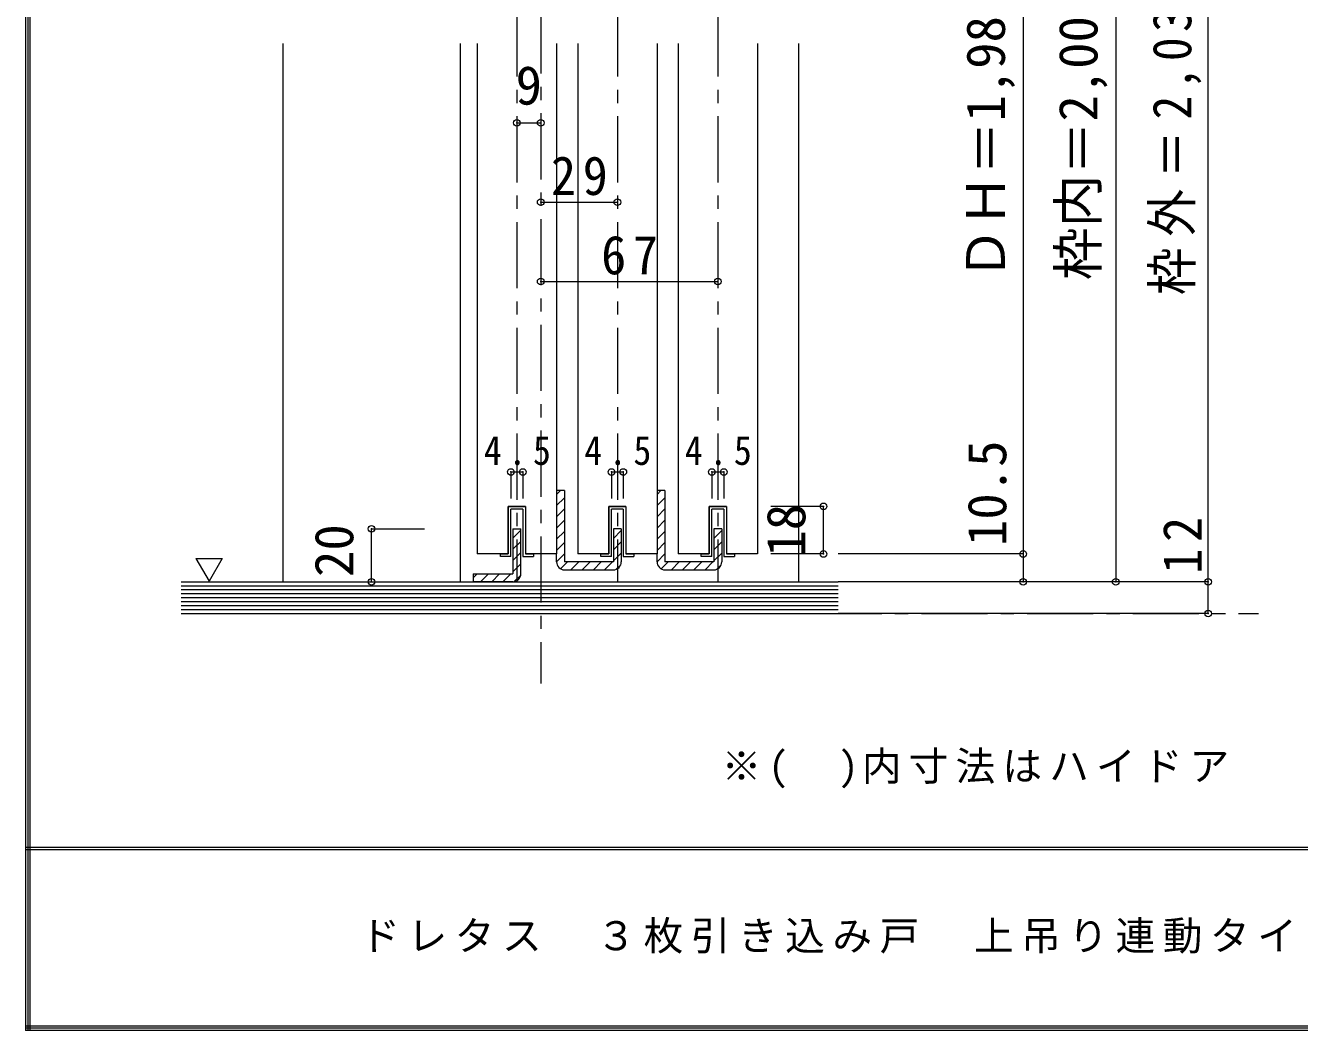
# Model space of a CAD drawing. Units: millimetres at full size, sheet at 1:5. Extents: x -973 to 977, y -718 to 696.
# Drawn here: x -973.3 to -491.4, y -700.8 to -320.8 of the extents above; entities that cross this region are included whole.
import ezdxf
from ezdxf.enums import TextEntityAlignment as Align

# ---------------------------------------------------------------- set-up
doc = ezdxf.new("R2010")
doc.units = ezdxf.units.MM
doc.header["$LTSCALE"] = 5
doc.header["$PDMODE"] = 32
doc.header["$PDSIZE"] = 2.5
doc.linetypes.add('CHAIN1', pattern=[8, 5, -1, 1, -1])
doc.linetypes.add('DASHED1', pattern=[1.8, 1.2, -0.6])
for name, color, linetype, lineweight in [('0-1_通り芯', 4, 'CHAIN1', 9), ('0-3_仕上げ', 2, 'Continuous', 9), ('0-4_枠', 3, 'Continuous', 9), ('0-6_扉', 6, 'Continuous', 9), ('0-7_金物', 7, 'Continuous', 9), ('0-A_文字', 7, 'Continuous', 9), ('0-B_寸法', 7, 'Continuous', 9), ('0-C_ハッチ', 4, 'DASHED1', 9), ('F-0_補助線', 7, 'Continuous', 9)]:
    doc.layers.add(name, color=color, linetype=linetype, lineweight=lineweight)
doc.styles.add('ＭＳ ゴシック', font='')
doc.styles.get('ＭＳ ゴシック').set_extended_font_data('MS Gothic')

msp = doc.modelspace()

# ---------------------------------------------------------------- linework, layer by layer
at = {"layer": '0-1_通り芯'}
for p, q in [((-787.464, -35.141), (-787.464, -531.141)), ((-778.464, -33.99), (-778.464, -569.6)), ((-749.464, -35.141), (-749.464, -531.141)), ((-711.464, -35.141), (-711.464, -531.141)), ((-914.464, -543.141), (-506.964, -543.141))]:
    msp.add_line(p, q, dxfattribs=at)
at = {"layer": '0-3_仕上げ'}
for p, q in [((-914.464, -531.141), (-665.964, -531.141)), ((-914.464, -543.141), (-665.964, -543.141))]:
    msp.add_line(p, q, dxfattribs=at)
at = {"layer": '0-3_仕上げ', "color": 7}
for p, q in [((-914.464, -532.641), (-665.964, -532.641)), ((-914.464, -534.141), (-665.964, -534.141)), ((-914.464, -535.641), (-665.964, -535.641)), ((-914.464, -537.141), (-665.964, -537.141)), ((-914.464, -538.641), (-665.964, -538.641)), ((-914.464, -540.141), (-665.964, -540.141)), ((-914.464, -541.641), (-665.964, -541.641))]:
    msp.add_line(p, q, dxfattribs=at)
at = {"layer": '0-4_枠', "color": 4}
for p, q in [((-875.964, -327.641), (-875.964, -531.141)), ((-808.964, -327.641), (-808.964, -531.141)), ((-680.964, -327.641), (-680.964, -531.141))]:
    msp.add_line(p, q, dxfattribs=at)
at = {"layer": '0-6_扉'}
for p, q in [((-802.464, -327.641), (-802.464, -520.641)), ((-772.464, -327.641), (-772.464, -520.641)), ((-764.464, -327.641), (-764.464, -520.641)), ((-734.464, -327.641), (-734.464, -520.641)), ((-726.464, -327.641), (-726.464, -520.641)), ((-696.464, -327.641), (-696.464, -520.641)), ((-790.714, -502.641), (-790.714, -520.641)), ((-784.214, -502.641), (-790.714, -502.641)), ((-784.214, -502.641), (-784.214, -520.641)), ((-752.714, -502.641), (-752.714, -520.641)), ((-746.214, -502.641), (-752.714, -502.641)), ((-746.214, -502.641), (-746.214, -520.641)), ((-714.714, -502.641), (-714.714, -520.641)), ((-708.214, -502.641), (-714.714, -502.641)), ((-708.214, -502.641), (-708.214, -520.641)), ((-790.714, -520.641), (-802.464, -520.641)), ((-772.464, -520.641), (-784.214, -520.641)), ((-752.714, -520.641), (-764.464, -520.641)), ((-734.464, -520.641), (-746.214, -520.641)), ((-714.714, -520.641), (-726.464, -520.641)), ((-696.464, -520.641), (-708.214, -520.641))]:
    msp.add_line(p, q, dxfattribs=at)
at = {"layer": '0-7_金物', "color": 3}
for p, q in [((-769.464, -496.641), (-772.464, -496.641)), ((-772.464, -496.641), (-772.464, -520.641)), ((-769.464, -496.641), (-769.464, -523.641)), ((-731.464, -496.641), (-734.464, -496.641)), ((-734.464, -496.641), (-734.464, -520.641)), ((-731.464, -496.641), (-731.464, -523.641)), ((-788.964, -511.141), (-785.964, -511.141)), ((-788.964, -511.141), (-788.964, -528.141)), ((-785.964, -528.141), (-785.964, -511.141)), ((-747.964, -511.141), (-750.964, -511.141)), ((-750.964, -511.141), (-750.964, -523.641)), ((-747.964, -511.141), (-747.964, -523.641)), ((-709.964, -511.141), (-712.964, -511.141)), ((-712.964, -511.141), (-712.964, -523.641)), ((-709.964, -511.141), (-709.964, -523.641)), ((-772.464, -523.641), (-772.464, -520.641)), ((-750.964, -523.641), (-769.464, -523.641)), ((-734.464, -523.641), (-734.464, -520.641)), ((-712.964, -523.641), (-731.464, -523.641)), ((-803.964, -528.141), (-803.964, -531.141)), ((-803.964, -528.141), (-788.964, -528.141)), ((-769.464, -526.641), (-750.963, -526.641)), ((-731.464, -526.641), (-712.963, -526.641)), ((-788.964, -531.141), (-803.964, -531.141))]:
    msp.add_line(p, q, dxfattribs=at)
at = {"layer": '0-7_金物'}
for p, q in [((-790.714, -520.641), (-790.714, -502.641)), ((-790.714, -502.641), (-784.214, -502.641)), ((-789.714, -521.641), (-789.714, -503.641)), ((-785.214, -503.641), (-789.714, -503.641)), ((-785.214, -503.641), (-785.214, -521.641)), ((-784.214, -502.641), (-784.214, -520.641)), ((-752.714, -520.641), (-752.714, -502.641)), ((-752.714, -502.641), (-746.214, -502.641)), ((-751.714, -521.641), (-751.714, -503.641)), ((-747.214, -503.641), (-751.714, -503.641)), ((-747.214, -503.641), (-747.214, -521.641)), ((-746.214, -502.641), (-746.214, -520.641)), ((-714.714, -520.641), (-714.714, -502.641)), ((-714.714, -502.641), (-708.214, -502.641)), ((-713.714, -521.641), (-713.714, -503.641)), ((-709.214, -503.641), (-713.714, -503.641)), ((-709.214, -503.641), (-709.214, -521.641)), ((-708.214, -502.641), (-708.214, -520.641)), ((-793.714, -520.641), (-790.714, -520.641)), ((-793.714, -521.641), (-793.714, -520.641)), ((-789.714, -521.641), (-793.714, -521.641)), ((-785.214, -521.641), (-781.214, -521.641)), ((-784.214, -520.641), (-781.214, -520.641)), ((-781.214, -520.641), (-781.214, -521.641)), ((-755.714, -520.641), (-752.714, -520.641)), ((-755.714, -521.641), (-755.714, -520.641)), ((-751.714, -521.641), (-755.714, -521.641)), ((-747.214, -521.641), (-743.214, -521.641)), ((-746.214, -520.641), (-743.214, -520.641)), ((-743.214, -520.641), (-743.214, -521.641)), ((-717.714, -520.641), (-714.714, -520.641)), ((-717.714, -521.641), (-717.714, -520.641)), ((-713.714, -521.641), (-717.714, -521.641)), ((-709.214, -521.641), (-705.214, -521.641)), ((-708.214, -520.641), (-705.214, -520.641)), ((-705.214, -520.641), (-705.214, -521.641))]:
    msp.add_line(p, q, dxfattribs=at)
at = {"layer": '0-7_金物', "color": 3}
for centre, start, end in [((-769.464, -523.641), 180, 270), ((-750.963, -523.641), 270, 0), ((-731.464, -523.641), 180, 270), ((-712.963, -523.641), 270, 0), ((-788.964, -528.141), 270, 0)]:
    msp.add_arc(centre, 3, start, end, dxfattribs=at)
at = {"layer": '0-A_文字'}
for p, q in [((-908.899, -522.328), (-898.899, -522.328)), ((-908.899, -522.328), (-903.899, -530.988)), ((-898.899, -522.328), (-903.899, -530.988))]:
    msp.add_line(p, q, dxfattribs=at)
at = {"layer": '0-B_寸法', "color": 4}
for p, q in [((-560.964, -93.141), (-560.964, -531.142)), ((-525.964, -543.141), (-525.964, -93.141)), ((-595.964, -123.141), (-595.964, -531.142)), ((-787.464, -357.641), (-778.464, -357.641)), ((-778.464, -387.641), (-749.464, -387.641)), ((-778.464, -417.641), (-711.464, -417.641)), ((-789.714, -489.641), (-785.214, -489.641)), ((-789.714, -489.641), (-789.714, -499.641)), ((-785.214, -489.641), (-785.214, -499.641)), ((-751.714, -489.641), (-747.214, -489.641)), ((-751.714, -489.641), (-751.714, -499.641)), ((-747.214, -489.641), (-747.214, -499.641)), ((-713.714, -489.641), (-709.214, -489.641)), ((-713.714, -489.641), (-713.714, -499.641)), ((-709.214, -489.641), (-709.214, -499.641)), ((-671.464, -502.641), (-691.464, -502.641)), ((-671.464, -520.641), (-671.464, -502.641)), ((-842.464, -531.141), (-842.464, -511.141)), ((-842.464, -511.141), (-822.464, -511.141)), ((-671.464, -520.641), (-691.464, -520.641)), ((-595.964, -520.641), (-665.964, -520.641)), ((-842.464, -531.141), (-822.464, -531.141)), ((-525.964, -531.141), (-665.964, -531.141)), ((-525.964, -543.141), (-665.964, -543.141))]:
    msp.add_line(p, q, dxfattribs=at)
at = {"layer": '0-B_寸法'}
for p in [(-787.464, -357.641), (-778.464, -357.641), (-778.464, -387.641), (-749.464, -387.641), (-778.464, -417.641), (-711.464, -417.641), (-789.714, -489.641), (-785.214, -489.641), (-751.714, -489.641), (-747.214, -489.641), (-713.714, -489.641), (-709.214, -489.641), (-671.464, -502.641), (-842.464, -511.141), (-671.464, -520.641), (-595.964, -520.641), (-842.464, -531.141), (-595.964, -531.142), (-560.964, -531.141), (-560.964, -531.142), (-525.964, -531.142), (-525.964, -543.141)]:
    msp.add_point(p, dxfattribs=at)
at = {"layer": '0-C_ハッチ', "linetype": 'Continuous'}
for p, q in [((-772.464, -498.125), (-770.98, -496.641)), ((-772.464, -502.367), (-769.464, -499.367)), ((-734.464, -498.125), (-732.98, -496.641)), ((-734.464, -502.367), (-731.464, -499.367)), ((-772.464, -506.61), (-769.464, -503.61)), ((-734.464, -506.61), (-731.464, -503.61)), ((-772.464, -510.853), (-769.464, -507.853)), ((-734.464, -510.853), (-731.464, -507.853)), ((-788.964, -514.624), (-785.964, -511.624)), ((-772.464, -515.095), (-769.464, -512.095)), ((-750.964, -514.809), (-747.964, -511.809)), ((-734.464, -515.095), (-731.464, -512.095)), ((-712.964, -514.809), (-709.964, -511.809)), ((-788.964, -518.867), (-785.964, -515.867)), ((-788.964, -523.109), (-785.964, -520.109)), ((-772.464, -519.338), (-769.464, -516.338)), ((-750.964, -519.051), (-747.964, -516.051)), ((-750.964, -523.294), (-747.964, -520.294)), ((-734.464, -519.338), (-731.464, -516.338)), ((-712.964, -519.051), (-709.964, -516.051)), ((-712.964, -523.294), (-709.964, -520.294)), ((-788.964, -527.352), (-785.964, -524.352)), ((-772.464, -523.581), (-769.464, -520.581)), ((-770.91, -526.269), (-768.281, -523.641)), ((-767.039, -526.641), (-764.039, -523.641)), ((-762.796, -526.641), (-759.796, -523.641)), ((-758.553, -526.641), (-755.553, -523.641)), ((-754.311, -526.641), (-751.311, -523.641)), ((-749.857, -526.429), (-748.174, -524.747)), ((-734.464, -523.581), (-731.464, -520.581)), ((-732.91, -526.269), (-730.281, -523.641)), ((-729.039, -526.641), (-726.039, -523.641)), ((-724.796, -526.641), (-721.796, -523.641)), ((-720.553, -526.641), (-717.553, -523.641)), ((-716.311, -526.641), (-713.311, -523.641)), ((-711.857, -526.429), (-710.174, -524.747)), ((-803.964, -529.624), (-802.481, -528.142)), ((-801.239, -531.141), (-798.239, -528.142)), ((-796.996, -531.141), (-793.996, -528.142)), ((-792.753, -531.141), (-789.754, -528.142)), ((-788.47, -531.101), (-786.004, -528.634))]:
    msp.add_line(p, q, dxfattribs=at)
at = {"layer": 'F-0_補助線', "color": 6}
for p, q in [((-973.347, 695.833), (-973.347, -700.833)), ((-972.514, 695.833), (-972.514, -700.833)), ((-971.68, 695.833), (-971.68, -700.833)), ((976.653, -631.667), (-973.347, -631.667)), ((976.653, -632.5), (-973.347, -632.5)), ((976.653, -699.167), (-973.347, -699.167)), ((976.653, -700), (-973.347, -700)), ((976.653, -700.833), (-973.347, -700.833))]:
    msp.add_line(p, q, dxfattribs=at)

# ---------------------------------------------------------------- texts
at = {"layer": '0-A_文字', "insert": (-710.025, -609.271), "char_height": 11, "attachment_point": 7, "style": 'ＭＳ ゴシック'}
msp.add_mtext('\\T1.18;※(\u3000)内寸法はハイドア', dxfattribs=at)
at = {"layer": '0-B_寸法', "style": 'ＭＳ ゴシック'}
for s, p in [('ＤＨ＝1,983 (2,183)', (-598.464, -417.141)), ('枠内＝2,005 (2,235)', (-563.464, -417.141)), ('10.5', (-597.964, -517.641)), ('18', (-673.964, -521.641)), ('20', (-844.964, -529.348))]:
    msp.add_text(s, height=14.66, rotation=90, dxfattribs=at).set_placement(p, align=Align.BOTTOM_LEFT)
msp.add_text('9', height=14.66, dxfattribs=at).set_placement((-787.964, -355.141), align=Align.BOTTOM_LEFT)
at = {"layer": '0-B_寸法', "char_height": 14.66, "attachment_point": 7, "rotation": 90, "style": 'ＭＳ ゴシック'}
for s, insert in [('\\T1.23;\\W0.9;枠外＝2,035(2,235)', (-528.464, -422.766)), ('\\T1.27;\\W0.95;12', (-528.464, -528.141))]:
    msp.add_mtext(s, dxfattribs=dict(at, insert=insert))
at = {"layer": '0-B_寸法', "attachment_point": 7, "style": 'ＭＳ ゴシック'}
for s, insert, char_height in [('\\T1.27;\\W0.95;29', (-774.589, -385.141), 14.66), ('\\T1.27;\\W0.95;67', (-755.589, -415.141), 14.66), ('\\T1.38;\\W0.9;4.5', (-799.964, -487.141), 11), ('\\T1.38;\\W0.9;4.5', (-761.964, -487.141), 11), ('\\T1.38;\\W0.9;4.5', (-723.964, -487.141), 11)]:
    msp.add_mtext(s, dxfattribs=dict(at, insert=insert, char_height=char_height))
at = {"layer": 'F-0_補助線', "insert": (-846.68, -673.333), "char_height": 11, "attachment_point": 7, "style": 'ＭＳ ゴシック'}
msp.add_mtext('\\T1.19;ドレタス\u3000３枚引き込み戸\u3000上吊り連動タイプ\u3000固定枠195巾\u3000枠外W3,080', dxfattribs=at)

doc.saveas('drawing.dxf')
